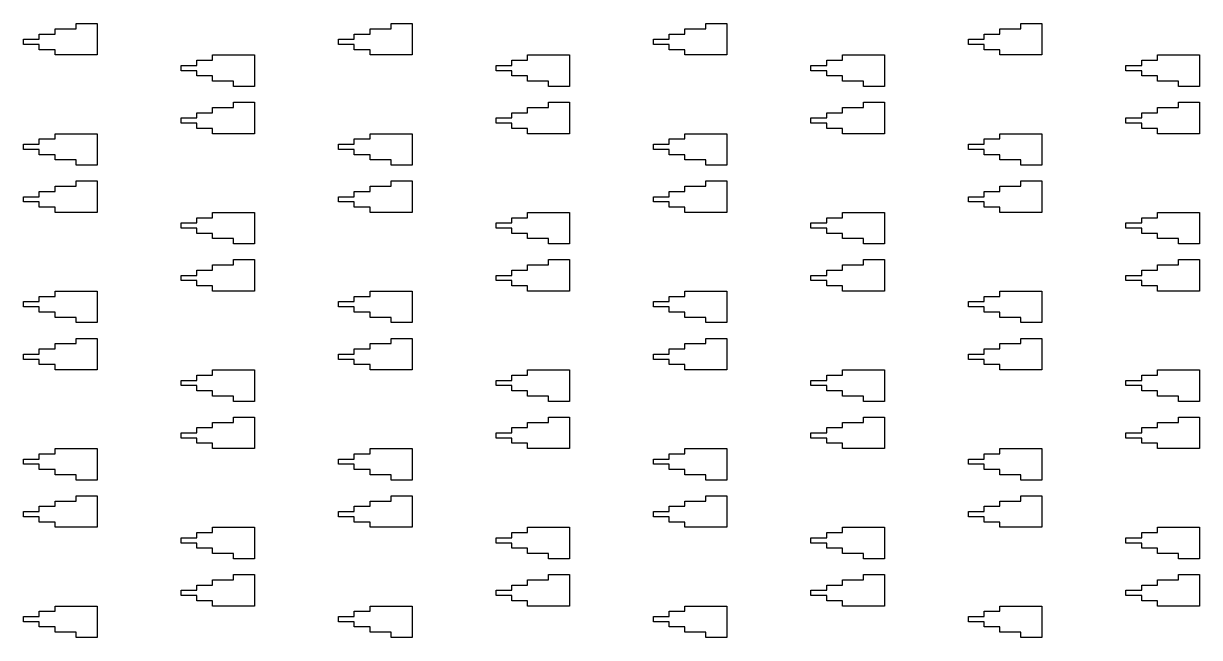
# Model space of a CAD drawing. Extents: x -38350 to 38650, y -35000 to 36000.
# Drawn here: x 70 to 294, y 35240 to 35357 of the extents above; entities that cross this region are included whole.
import ezdxf

# ---------------------------------------------------------------- set-up
doc = ezdxf.new("R2010")
doc.units = 0
doc.header["$MEASUREMENT"] = 0

msp = doc.modelspace()

# ---------------------------------------------------------------- linework, layer by layer
for p, q in [((80, 35356), (80, 35357)), ((80, 35357), (84, 35357)), ((84, 35357), (84, 35351)), ((140, 35356), (140, 35357)), ((140, 35357), (144, 35357)), ((144, 35357), (144, 35351)), ((200, 35356), (200, 35357)), ((200, 35357), (204, 35357)), ((204, 35357), (204, 35351)), ((260, 35356), (260, 35357)), ((260, 35357), (264, 35357)), ((264, 35357), (264, 35351)), ((70, 35353), (70, 35354)), ((70, 35354), (73, 35354)), ((73, 35354), (73, 35355)), ((73, 35355), (76, 35355)), ((76, 35355), (76, 35356)), ((76, 35356), (80, 35356)), ((130, 35353), (130, 35354)), ((130, 35354), (133, 35354)), ((133, 35354), (133, 35355)), ((133, 35355), (136, 35355)), ((136, 35355), (136, 35356)), ((136, 35356), (140, 35356)), ((190, 35353), (190, 35354)), ((190, 35354), (193, 35354)), ((193, 35354), (193, 35355)), ((193, 35355), (196, 35355)), ((196, 35355), (196, 35356)), ((196, 35356), (200, 35356)), ((250, 35353), (250, 35354)), ((250, 35354), (253, 35354)), ((253, 35354), (253, 35355)), ((253, 35355), (256, 35355)), ((256, 35355), (256, 35356)), ((256, 35356), (260, 35356)), ((73, 35353), (70, 35353)), ((73, 35352), (73, 35353)), ((76, 35352), (73, 35352)), ((76, 35351), (76, 35352)), ((133, 35353), (130, 35353)), ((133, 35352), (133, 35353)), ((136, 35352), (133, 35352)), ((136, 35351), (136, 35352)), ((193, 35353), (190, 35353)), ((193, 35352), (193, 35353)), ((196, 35352), (193, 35352)), ((196, 35351), (196, 35352)), ((253, 35353), (250, 35353)), ((253, 35352), (253, 35353)), ((256, 35352), (253, 35352)), ((256, 35351), (256, 35352)), ((84, 35351), (76, 35351)), ((103, 35349), (103, 35350)), ((103, 35350), (106, 35350)), ((106, 35350), (106, 35351)), ((106, 35351), (114, 35351)), ((114, 35351), (114, 35345)), ((144, 35351), (136, 35351)), ((163, 35349), (163, 35350)), ((163, 35350), (166, 35350)), ((166, 35350), (166, 35351)), ((166, 35351), (174, 35351)), ((174, 35351), (174, 35345)), ((204, 35351), (196, 35351)), ((223, 35349), (223, 35350)), ((223, 35350), (226, 35350)), ((226, 35350), (226, 35351)), ((226, 35351), (234, 35351)), ((234, 35351), (234, 35345)), ((264, 35351), (256, 35351)), ((283, 35349), (283, 35350)), ((283, 35350), (286, 35350)), ((286, 35350), (286, 35351)), ((286, 35351), (294, 35351)), ((294, 35351), (294, 35345)), ((100, 35348), (100, 35349)), ((100, 35349), (103, 35349)), ((103, 35348), (100, 35348)), ((103, 35347), (103, 35348)), ((160, 35348), (160, 35349)), ((160, 35349), (163, 35349)), ((163, 35348), (160, 35348)), ((163, 35347), (163, 35348)), ((220, 35348), (220, 35349)), ((220, 35349), (223, 35349)), ((223, 35348), (220, 35348)), ((223, 35347), (223, 35348)), ((280, 35348), (280, 35349)), ((280, 35349), (283, 35349)), ((283, 35348), (280, 35348)), ((283, 35347), (283, 35348)), ((106, 35347), (103, 35347)), ((106, 35346), (106, 35347)), ((110, 35346), (106, 35346)), ((110, 35345), (110, 35346)), ((114, 35345), (110, 35345)), ((166, 35347), (163, 35347)), ((166, 35346), (166, 35347)), ((170, 35346), (166, 35346)), ((170, 35345), (170, 35346)), ((174, 35345), (170, 35345)), ((226, 35347), (223, 35347)), ((226, 35346), (226, 35347)), ((230, 35346), (226, 35346)), ((230, 35345), (230, 35346)), ((234, 35345), (230, 35345)), ((286, 35347), (283, 35347)), ((286, 35346), (286, 35347)), ((290, 35346), (286, 35346)), ((290, 35345), (290, 35346)), ((294, 35345), (290, 35345)), ((106, 35340), (106, 35341)), ((106, 35341), (110, 35341)), ((110, 35341), (110, 35342)), ((110, 35342), (114, 35342)), ((114, 35342), (114, 35336)), ((166, 35340), (166, 35341)), ((166, 35341), (170, 35341)), ((170, 35341), (170, 35342)), ((170, 35342), (174, 35342)), ((174, 35342), (174, 35336)), ((226, 35340), (226, 35341)), ((226, 35341), (230, 35341)), ((230, 35341), (230, 35342)), ((230, 35342), (234, 35342)), ((234, 35342), (234, 35336)), ((286, 35340), (286, 35341)), ((286, 35341), (290, 35341)), ((290, 35341), (290, 35342)), ((290, 35342), (294, 35342)), ((294, 35342), (294, 35336)), ((100, 35338), (100, 35339)), ((100, 35339), (103, 35339)), ((103, 35339), (103, 35340)), ((103, 35340), (106, 35340)), ((160, 35338), (160, 35339)), ((160, 35339), (163, 35339)), ((163, 35339), (163, 35340)), ((163, 35340), (166, 35340)), ((220, 35338), (220, 35339)), ((220, 35339), (223, 35339)), ((223, 35339), (223, 35340)), ((223, 35340), (226, 35340)), ((280, 35338), (280, 35339)), ((280, 35339), (283, 35339)), ((283, 35339), (283, 35340)), ((283, 35340), (286, 35340)), ((103, 35338), (100, 35338)), ((103, 35337), (103, 35338)), ((106, 35337), (103, 35337)), ((106, 35336), (106, 35337)), ((163, 35338), (160, 35338)), ((163, 35337), (163, 35338)), ((166, 35337), (163, 35337)), ((166, 35336), (166, 35337)), ((223, 35338), (220, 35338)), ((223, 35337), (223, 35338)), ((226, 35337), (223, 35337)), ((226, 35336), (226, 35337)), ((283, 35338), (280, 35338)), ((283, 35337), (283, 35338)), ((286, 35337), (283, 35337)), ((286, 35336), (286, 35337)), ((70, 35333), (70, 35334)), ((70, 35334), (73, 35334)), ((73, 35334), (73, 35335)), ((73, 35335), (76, 35335)), ((76, 35335), (76, 35336)), ((76, 35336), (84, 35336)), ((84, 35336), (84, 35330)), ((114, 35336), (106, 35336)), ((130, 35333), (130, 35334)), ((130, 35334), (133, 35334)), ((133, 35334), (133, 35335)), ((133, 35335), (136, 35335)), ((136, 35335), (136, 35336)), ((136, 35336), (144, 35336)), ((144, 35336), (144, 35330)), ((174, 35336), (166, 35336)), ((190, 35333), (190, 35334)), ((190, 35334), (193, 35334)), ((193, 35334), (193, 35335)), ((193, 35335), (196, 35335)), ((196, 35335), (196, 35336)), ((196, 35336), (204, 35336)), ((204, 35336), (204, 35330)), ((234, 35336), (226, 35336)), ((250, 35333), (250, 35334)), ((250, 35334), (253, 35334)), ((253, 35334), (253, 35335)), ((253, 35335), (256, 35335)), ((256, 35335), (256, 35336)), ((256, 35336), (264, 35336)), ((264, 35336), (264, 35330)), ((294, 35336), (286, 35336)), ((73, 35333), (70, 35333)), ((73, 35332), (73, 35333)), ((76, 35332), (73, 35332)), ((76, 35331), (76, 35332)), ((133, 35333), (130, 35333)), ((133, 35332), (133, 35333)), ((136, 35332), (133, 35332)), ((136, 35331), (136, 35332)), ((193, 35333), (190, 35333)), ((193, 35332), (193, 35333)), ((196, 35332), (193, 35332)), ((196, 35331), (196, 35332)), ((253, 35333), (250, 35333)), ((253, 35332), (253, 35333)), ((256, 35332), (253, 35332)), ((256, 35331), (256, 35332)), ((80, 35331), (76, 35331)), ((80, 35330), (80, 35331)), ((84, 35330), (80, 35330)), ((140, 35331), (136, 35331)), ((140, 35330), (140, 35331)), ((144, 35330), (140, 35330)), ((200, 35331), (196, 35331)), ((200, 35330), (200, 35331)), ((204, 35330), (200, 35330)), ((260, 35331), (256, 35331)), ((260, 35330), (260, 35331)), ((264, 35330), (260, 35330)), ((73, 35324), (73, 35325)), ((73, 35325), (76, 35325)), ((76, 35325), (76, 35326)), ((76, 35326), (80, 35326)), ((80, 35326), (80, 35327)), ((80, 35327), (84, 35327)), ((84, 35327), (84, 35321)), ((133, 35324), (133, 35325)), ((133, 35325), (136, 35325)), ((136, 35325), (136, 35326)), ((136, 35326), (140, 35326)), ((140, 35326), (140, 35327)), ((140, 35327), (144, 35327)), ((144, 35327), (144, 35321)), ((193, 35324), (193, 35325)), ((193, 35325), (196, 35325)), ((196, 35325), (196, 35326)), ((196, 35326), (200, 35326)), ((200, 35326), (200, 35327)), ((200, 35327), (204, 35327)), ((204, 35327), (204, 35321)), ((253, 35324), (253, 35325)), ((253, 35325), (256, 35325)), ((256, 35325), (256, 35326)), ((256, 35326), (260, 35326)), ((260, 35326), (260, 35327)), ((260, 35327), (264, 35327)), ((264, 35327), (264, 35321)), ((70, 35323), (70, 35324)), ((70, 35324), (73, 35324)), ((73, 35323), (70, 35323)), ((73, 35322), (73, 35323)), ((130, 35323), (130, 35324)), ((130, 35324), (133, 35324)), ((133, 35323), (130, 35323)), ((133, 35322), (133, 35323)), ((190, 35323), (190, 35324)), ((190, 35324), (193, 35324)), ((193, 35323), (190, 35323)), ((193, 35322), (193, 35323)), ((250, 35323), (250, 35324)), ((250, 35324), (253, 35324)), ((253, 35323), (250, 35323)), ((253, 35322), (253, 35323)), ((76, 35322), (73, 35322)), ((76, 35321), (76, 35322)), ((84, 35321), (76, 35321)), ((106, 35320), (106, 35321)), ((106, 35321), (114, 35321)), ((114, 35321), (114, 35315)), ((136, 35322), (133, 35322)), ((136, 35321), (136, 35322)), ((144, 35321), (136, 35321)), ((166, 35320), (166, 35321)), ((166, 35321), (174, 35321)), ((174, 35321), (174, 35315)), ((196, 35322), (193, 35322)), ((196, 35321), (196, 35322)), ((204, 35321), (196, 35321)), ((226, 35320), (226, 35321)), ((226, 35321), (234, 35321)), ((234, 35321), (234, 35315)), ((256, 35322), (253, 35322)), ((256, 35321), (256, 35322)), ((264, 35321), (256, 35321)), ((286, 35320), (286, 35321)), ((286, 35321), (294, 35321)), ((294, 35321), (294, 35315)), ((100, 35318), (100, 35319)), ((100, 35319), (103, 35319)), ((103, 35319), (103, 35320)), ((103, 35320), (106, 35320)), ((160, 35318), (160, 35319)), ((160, 35319), (163, 35319)), ((163, 35319), (163, 35320)), ((163, 35320), (166, 35320)), ((220, 35318), (220, 35319)), ((220, 35319), (223, 35319)), ((223, 35319), (223, 35320)), ((223, 35320), (226, 35320)), ((280, 35318), (280, 35319)), ((280, 35319), (283, 35319)), ((283, 35319), (283, 35320)), ((283, 35320), (286, 35320)), ((103, 35318), (100, 35318)), ((103, 35317), (103, 35318)), ((106, 35317), (103, 35317)), ((106, 35316), (106, 35317)), ((110, 35316), (106, 35316)), ((110, 35315), (110, 35316)), ((163, 35318), (160, 35318)), ((163, 35317), (163, 35318)), ((166, 35317), (163, 35317)), ((166, 35316), (166, 35317)), ((170, 35316), (166, 35316)), ((170, 35315), (170, 35316)), ((223, 35318), (220, 35318)), ((223, 35317), (223, 35318)), ((226, 35317), (223, 35317)), ((226, 35316), (226, 35317)), ((230, 35316), (226, 35316)), ((230, 35315), (230, 35316)), ((283, 35318), (280, 35318)), ((283, 35317), (283, 35318)), ((286, 35317), (283, 35317)), ((286, 35316), (286, 35317)), ((290, 35316), (286, 35316)), ((290, 35315), (290, 35316)), ((114, 35315), (110, 35315)), ((174, 35315), (170, 35315)), ((234, 35315), (230, 35315)), ((294, 35315), (290, 35315)), ((110, 35311), (110, 35312)), ((110, 35312), (114, 35312)), ((114, 35312), (114, 35306)), ((170, 35311), (170, 35312)), ((170, 35312), (174, 35312)), ((174, 35312), (174, 35306)), ((230, 35311), (230, 35312)), ((230, 35312), (234, 35312)), ((234, 35312), (234, 35306)), ((290, 35311), (290, 35312)), ((290, 35312), (294, 35312)), ((294, 35312), (294, 35306)), ((103, 35309), (103, 35310)), ((103, 35310), (106, 35310)), ((106, 35310), (106, 35311)), ((106, 35311), (110, 35311)), ((163, 35309), (163, 35310)), ((163, 35310), (166, 35310)), ((166, 35310), (166, 35311)), ((166, 35311), (170, 35311)), ((223, 35309), (223, 35310)), ((223, 35310), (226, 35310)), ((226, 35310), (226, 35311)), ((226, 35311), (230, 35311)), ((283, 35309), (283, 35310)), ((283, 35310), (286, 35310)), ((286, 35310), (286, 35311)), ((286, 35311), (290, 35311)), ((100, 35308), (100, 35309)), ((100, 35309), (103, 35309)), ((103, 35308), (100, 35308)), ((103, 35307), (103, 35308)), ((106, 35307), (103, 35307)), ((106, 35306), (106, 35307)), ((160, 35308), (160, 35309)), ((160, 35309), (163, 35309)), ((163, 35308), (160, 35308)), ((163, 35307), (163, 35308)), ((166, 35307), (163, 35307)), ((166, 35306), (166, 35307)), ((220, 35308), (220, 35309)), ((220, 35309), (223, 35309)), ((223, 35308), (220, 35308)), ((223, 35307), (223, 35308)), ((226, 35307), (223, 35307)), ((226, 35306), (226, 35307)), ((280, 35308), (280, 35309)), ((280, 35309), (283, 35309)), ((283, 35308), (280, 35308)), ((283, 35307), (283, 35308)), ((286, 35307), (283, 35307)), ((286, 35306), (286, 35307)), ((73, 35304), (73, 35305)), ((73, 35305), (76, 35305)), ((76, 35305), (76, 35306)), ((76, 35306), (84, 35306)), ((84, 35306), (84, 35300)), ((114, 35306), (106, 35306)), ((133, 35304), (133, 35305)), ((133, 35305), (136, 35305)), ((136, 35305), (136, 35306)), ((136, 35306), (144, 35306)), ((144, 35306), (144, 35300)), ((174, 35306), (166, 35306)), ((193, 35304), (193, 35305)), ((193, 35305), (196, 35305)), ((196, 35305), (196, 35306)), ((196, 35306), (204, 35306)), ((204, 35306), (204, 35300)), ((234, 35306), (226, 35306)), ((253, 35304), (253, 35305)), ((253, 35305), (256, 35305)), ((256, 35305), (256, 35306)), ((256, 35306), (264, 35306)), ((264, 35306), (264, 35300)), ((294, 35306), (286, 35306)), ((70, 35303), (70, 35304)), ((70, 35304), (73, 35304)), ((73, 35303), (70, 35303)), ((73, 35302), (73, 35303)), ((130, 35303), (130, 35304)), ((130, 35304), (133, 35304)), ((133, 35303), (130, 35303)), ((133, 35302), (133, 35303)), ((190, 35303), (190, 35304)), ((190, 35304), (193, 35304)), ((193, 35303), (190, 35303)), ((193, 35302), (193, 35303)), ((250, 35303), (250, 35304)), ((250, 35304), (253, 35304)), ((253, 35303), (250, 35303)), ((253, 35302), (253, 35303)), ((76, 35302), (73, 35302)), ((76, 35301), (76, 35302)), ((80, 35301), (76, 35301)), ((80, 35300), (80, 35301)), ((136, 35302), (133, 35302)), ((136, 35301), (136, 35302)), ((140, 35301), (136, 35301)), ((140, 35300), (140, 35301)), ((196, 35302), (193, 35302)), ((196, 35301), (196, 35302)), ((200, 35301), (196, 35301)), ((200, 35300), (200, 35301)), ((256, 35302), (253, 35302)), ((256, 35301), (256, 35302)), ((260, 35301), (256, 35301)), ((260, 35300), (260, 35301)), ((84, 35300), (80, 35300)), ((144, 35300), (140, 35300)), ((204, 35300), (200, 35300)), ((264, 35300), (260, 35300)), ((76, 35295), (76, 35296)), ((76, 35296), (80, 35296)), ((80, 35296), (80, 35297)), ((80, 35297), (84, 35297)), ((84, 35297), (84, 35291)), ((136, 35295), (136, 35296)), ((136, 35296), (140, 35296)), ((140, 35296), (140, 35297)), ((140, 35297), (144, 35297)), ((144, 35297), (144, 35291)), ((196, 35295), (196, 35296)), ((196, 35296), (200, 35296)), ((200, 35296), (200, 35297)), ((200, 35297), (204, 35297)), ((204, 35297), (204, 35291)), ((256, 35295), (256, 35296)), ((256, 35296), (260, 35296)), ((260, 35296), (260, 35297)), ((260, 35297), (264, 35297)), ((264, 35297), (264, 35291)), ((70, 35293), (70, 35294)), ((70, 35294), (73, 35294)), ((73, 35294), (73, 35295)), ((73, 35295), (76, 35295)), ((130, 35293), (130, 35294)), ((130, 35294), (133, 35294)), ((133, 35294), (133, 35295)), ((133, 35295), (136, 35295)), ((190, 35293), (190, 35294)), ((190, 35294), (193, 35294)), ((193, 35294), (193, 35295)), ((193, 35295), (196, 35295)), ((250, 35293), (250, 35294)), ((250, 35294), (253, 35294)), ((253, 35294), (253, 35295)), ((253, 35295), (256, 35295)), ((73, 35293), (70, 35293)), ((73, 35292), (73, 35293)), ((76, 35292), (73, 35292)), ((76, 35291), (76, 35292)), ((133, 35293), (130, 35293)), ((133, 35292), (133, 35293)), ((136, 35292), (133, 35292)), ((136, 35291), (136, 35292)), ((193, 35293), (190, 35293)), ((193, 35292), (193, 35293)), ((196, 35292), (193, 35292)), ((196, 35291), (196, 35292)), ((253, 35293), (250, 35293)), ((253, 35292), (253, 35293)), ((256, 35292), (253, 35292)), ((256, 35291), (256, 35292)), ((84, 35291), (76, 35291)), ((100, 35288), (100, 35289)), ((100, 35289), (103, 35289)), ((103, 35289), (103, 35290)), ((103, 35290), (106, 35290)), ((106, 35290), (106, 35291)), ((106, 35291), (114, 35291)), ((114, 35291), (114, 35285)), ((144, 35291), (136, 35291)), ((160, 35288), (160, 35289)), ((160, 35289), (163, 35289)), ((163, 35289), (163, 35290)), ((163, 35290), (166, 35290)), ((166, 35290), (166, 35291)), ((166, 35291), (174, 35291)), ((174, 35291), (174, 35285)), ((204, 35291), (196, 35291)), ((220, 35288), (220, 35289)), ((220, 35289), (223, 35289)), ((223, 35289), (223, 35290)), ((223, 35290), (226, 35290)), ((226, 35290), (226, 35291)), ((226, 35291), (234, 35291)), ((234, 35291), (234, 35285)), ((264, 35291), (256, 35291)), ((280, 35288), (280, 35289)), ((280, 35289), (283, 35289)), ((283, 35289), (283, 35290)), ((283, 35290), (286, 35290)), ((286, 35290), (286, 35291)), ((286, 35291), (294, 35291)), ((294, 35291), (294, 35285)), ((103, 35288), (100, 35288)), ((103, 35287), (103, 35288)), ((106, 35287), (103, 35287)), ((106, 35286), (106, 35287)), ((163, 35288), (160, 35288)), ((163, 35287), (163, 35288)), ((166, 35287), (163, 35287)), ((166, 35286), (166, 35287)), ((223, 35288), (220, 35288)), ((223, 35287), (223, 35288)), ((226, 35287), (223, 35287)), ((226, 35286), (226, 35287)), ((283, 35288), (280, 35288)), ((283, 35287), (283, 35288)), ((286, 35287), (283, 35287)), ((286, 35286), (286, 35287)), ((110, 35286), (106, 35286)), ((110, 35285), (110, 35286)), ((114, 35285), (110, 35285)), ((170, 35286), (166, 35286)), ((170, 35285), (170, 35286)), ((174, 35285), (170, 35285)), ((230, 35286), (226, 35286)), ((230, 35285), (230, 35286)), ((234, 35285), (230, 35285)), ((290, 35286), (286, 35286)), ((290, 35285), (290, 35286)), ((294, 35285), (290, 35285)), ((106, 35280), (106, 35281)), ((106, 35281), (110, 35281)), ((110, 35281), (110, 35282)), ((110, 35282), (114, 35282)), ((114, 35282), (114, 35276)), ((166, 35280), (166, 35281)), ((166, 35281), (170, 35281)), ((170, 35281), (170, 35282)), ((170, 35282), (174, 35282)), ((174, 35282), (174, 35276)), ((226, 35280), (226, 35281)), ((226, 35281), (230, 35281)), ((230, 35281), (230, 35282)), ((230, 35282), (234, 35282)), ((234, 35282), (234, 35276)), ((286, 35280), (286, 35281)), ((286, 35281), (290, 35281)), ((290, 35281), (290, 35282)), ((290, 35282), (294, 35282)), ((294, 35282), (294, 35276)), ((100, 35278), (100, 35279)), ((100, 35279), (103, 35279)), ((103, 35278), (100, 35278)), ((103, 35279), (103, 35280)), ((103, 35280), (106, 35280)), ((103, 35277), (103, 35278)), ((160, 35278), (160, 35279)), ((160, 35279), (163, 35279)), ((163, 35278), (160, 35278)), ((163, 35279), (163, 35280)), ((163, 35280), (166, 35280)), ((163, 35277), (163, 35278)), ((220, 35278), (220, 35279)), ((220, 35279), (223, 35279)), ((223, 35278), (220, 35278)), ((223, 35279), (223, 35280)), ((223, 35280), (226, 35280)), ((223, 35277), (223, 35278)), ((280, 35278), (280, 35279)), ((280, 35279), (283, 35279)), ((283, 35278), (280, 35278)), ((283, 35279), (283, 35280)), ((283, 35280), (286, 35280)), ((283, 35277), (283, 35278)), ((76, 35275), (76, 35276)), ((76, 35276), (84, 35276)), ((84, 35276), (84, 35270)), ((106, 35277), (103, 35277)), ((106, 35276), (106, 35277)), ((114, 35276), (106, 35276)), ((136, 35275), (136, 35276)), ((136, 35276), (144, 35276)), ((144, 35276), (144, 35270)), ((166, 35277), (163, 35277)), ((166, 35276), (166, 35277)), ((174, 35276), (166, 35276)), ((196, 35275), (196, 35276)), ((196, 35276), (204, 35276)), ((204, 35276), (204, 35270)), ((226, 35277), (223, 35277)), ((226, 35276), (226, 35277)), ((234, 35276), (226, 35276)), ((256, 35275), (256, 35276)), ((256, 35276), (264, 35276)), ((264, 35276), (264, 35270)), ((286, 35277), (283, 35277)), ((286, 35276), (286, 35277)), ((294, 35276), (286, 35276)), ((70, 35273), (70, 35274)), ((70, 35274), (73, 35274)), ((73, 35274), (73, 35275)), ((73, 35275), (76, 35275)), ((130, 35273), (130, 35274)), ((130, 35274), (133, 35274)), ((133, 35274), (133, 35275)), ((133, 35275), (136, 35275)), ((190, 35273), (190, 35274)), ((190, 35274), (193, 35274)), ((193, 35274), (193, 35275)), ((193, 35275), (196, 35275)), ((250, 35273), (250, 35274)), ((250, 35274), (253, 35274)), ((253, 35274), (253, 35275)), ((253, 35275), (256, 35275)), ((73, 35273), (70, 35273)), ((73, 35272), (73, 35273)), ((76, 35272), (73, 35272)), ((76, 35271), (76, 35272)), ((133, 35273), (130, 35273)), ((133, 35272), (133, 35273)), ((136, 35272), (133, 35272)), ((136, 35271), (136, 35272)), ((193, 35273), (190, 35273)), ((193, 35272), (193, 35273)), ((196, 35272), (193, 35272)), ((196, 35271), (196, 35272)), ((253, 35273), (250, 35273)), ((253, 35272), (253, 35273)), ((256, 35272), (253, 35272)), ((256, 35271), (256, 35272)), ((80, 35271), (76, 35271)), ((80, 35270), (80, 35271)), ((84, 35270), (80, 35270)), ((140, 35271), (136, 35271)), ((140, 35270), (140, 35271)), ((144, 35270), (140, 35270)), ((200, 35271), (196, 35271)), ((200, 35270), (200, 35271)), ((204, 35270), (200, 35270)), ((260, 35271), (256, 35271)), ((260, 35270), (260, 35271)), ((264, 35270), (260, 35270)), ((80, 35266), (80, 35267)), ((80, 35267), (84, 35267)), ((84, 35267), (84, 35261)), ((140, 35266), (140, 35267)), ((140, 35267), (144, 35267)), ((144, 35267), (144, 35261)), ((200, 35266), (200, 35267)), ((200, 35267), (204, 35267)), ((204, 35267), (204, 35261)), ((260, 35266), (260, 35267)), ((260, 35267), (264, 35267)), ((264, 35267), (264, 35261)), ((73, 35264), (73, 35265)), ((73, 35265), (76, 35265)), ((76, 35265), (76, 35266)), ((76, 35266), (80, 35266)), ((133, 35264), (133, 35265)), ((133, 35265), (136, 35265)), ((136, 35265), (136, 35266)), ((136, 35266), (140, 35266)), ((193, 35264), (193, 35265)), ((193, 35265), (196, 35265)), ((196, 35265), (196, 35266)), ((196, 35266), (200, 35266)), ((253, 35264), (253, 35265)), ((253, 35265), (256, 35265)), ((256, 35265), (256, 35266)), ((256, 35266), (260, 35266)), ((70, 35263), (70, 35264)), ((70, 35264), (73, 35264)), ((73, 35263), (70, 35263)), ((73, 35262), (73, 35263)), ((130, 35263), (130, 35264)), ((130, 35264), (133, 35264)), ((133, 35263), (130, 35263)), ((133, 35262), (133, 35263)), ((190, 35263), (190, 35264)), ((190, 35264), (193, 35264)), ((193, 35263), (190, 35263)), ((193, 35262), (193, 35263)), ((250, 35263), (250, 35264)), ((250, 35264), (253, 35264)), ((253, 35263), (250, 35263)), ((253, 35262), (253, 35263)), ((76, 35262), (73, 35262)), ((76, 35261), (76, 35262)), ((84, 35261), (76, 35261)), ((103, 35259), (103, 35260)), ((103, 35260), (106, 35260)), ((106, 35260), (106, 35261)), ((106, 35261), (114, 35261)), ((114, 35261), (114, 35255)), ((136, 35262), (133, 35262)), ((136, 35261), (136, 35262)), ((144, 35261), (136, 35261)), ((163, 35259), (163, 35260)), ((163, 35260), (166, 35260)), ((166, 35260), (166, 35261)), ((166, 35261), (174, 35261)), ((174, 35261), (174, 35255)), ((196, 35262), (193, 35262)), ((196, 35261), (196, 35262)), ((204, 35261), (196, 35261)), ((223, 35259), (223, 35260)), ((223, 35260), (226, 35260)), ((226, 35260), (226, 35261)), ((226, 35261), (234, 35261)), ((234, 35261), (234, 35255)), ((256, 35262), (253, 35262)), ((256, 35261), (256, 35262)), ((264, 35261), (256, 35261)), ((283, 35259), (283, 35260)), ((283, 35260), (286, 35260)), ((286, 35260), (286, 35261)), ((286, 35261), (294, 35261)), ((294, 35261), (294, 35255)), ((100, 35258), (100, 35259)), ((100, 35259), (103, 35259)), ((103, 35258), (100, 35258)), ((103, 35257), (103, 35258)), ((160, 35258), (160, 35259)), ((160, 35259), (163, 35259)), ((163, 35258), (160, 35258)), ((163, 35257), (163, 35258)), ((220, 35258), (220, 35259)), ((220, 35259), (223, 35259)), ((223, 35258), (220, 35258)), ((223, 35257), (223, 35258)), ((280, 35258), (280, 35259)), ((280, 35259), (283, 35259)), ((283, 35258), (280, 35258)), ((283, 35257), (283, 35258)), ((106, 35257), (103, 35257)), ((106, 35256), (106, 35257)), ((110, 35256), (106, 35256)), ((110, 35255), (110, 35256)), ((166, 35257), (163, 35257)), ((166, 35256), (166, 35257)), ((170, 35256), (166, 35256)), ((170, 35255), (170, 35256)), ((226, 35257), (223, 35257)), ((226, 35256), (226, 35257)), ((230, 35256), (226, 35256)), ((230, 35255), (230, 35256)), ((286, 35257), (283, 35257)), ((286, 35256), (286, 35257)), ((290, 35256), (286, 35256)), ((290, 35255), (290, 35256)), ((114, 35255), (110, 35255)), ((174, 35255), (170, 35255)), ((234, 35255), (230, 35255)), ((294, 35255), (290, 35255)), ((106, 35250), (106, 35251)), ((106, 35251), (110, 35251)), ((110, 35251), (110, 35252)), ((110, 35252), (114, 35252)), ((114, 35252), (114, 35246)), ((166, 35250), (166, 35251)), ((166, 35251), (170, 35251)), ((170, 35251), (170, 35252)), ((170, 35252), (174, 35252)), ((174, 35252), (174, 35246)), ((226, 35250), (226, 35251)), ((226, 35251), (230, 35251)), ((230, 35251), (230, 35252)), ((230, 35252), (234, 35252)), ((234, 35252), (234, 35246)), ((286, 35250), (286, 35251)), ((286, 35251), (290, 35251)), ((290, 35251), (290, 35252)), ((290, 35252), (294, 35252)), ((294, 35252), (294, 35246)), ((100, 35248), (100, 35249)), ((100, 35249), (103, 35249)), ((103, 35249), (103, 35250)), ((103, 35250), (106, 35250)), ((160, 35248), (160, 35249)), ((160, 35249), (163, 35249)), ((163, 35249), (163, 35250)), ((163, 35250), (166, 35250)), ((220, 35248), (220, 35249)), ((220, 35249), (223, 35249)), ((223, 35249), (223, 35250)), ((223, 35250), (226, 35250)), ((280, 35248), (280, 35249)), ((280, 35249), (283, 35249)), ((283, 35249), (283, 35250)), ((283, 35250), (286, 35250)), ((103, 35248), (100, 35248)), ((103, 35247), (103, 35248)), ((106, 35247), (103, 35247)), ((106, 35246), (106, 35247)), ((163, 35248), (160, 35248)), ((163, 35247), (163, 35248)), ((166, 35247), (163, 35247)), ((166, 35246), (166, 35247)), ((223, 35248), (220, 35248)), ((223, 35247), (223, 35248)), ((226, 35247), (223, 35247)), ((226, 35246), (226, 35247)), ((283, 35248), (280, 35248)), ((283, 35247), (283, 35248)), ((286, 35247), (283, 35247)), ((286, 35246), (286, 35247)), ((73, 35244), (73, 35245)), ((73, 35245), (76, 35245)), ((76, 35245), (76, 35246)), ((76, 35246), (84, 35246)), ((84, 35246), (84, 35240)), ((114, 35246), (106, 35246)), ((133, 35244), (133, 35245)), ((133, 35245), (136, 35245)), ((136, 35245), (136, 35246)), ((136, 35246), (144, 35246)), ((144, 35246), (144, 35240)), ((174, 35246), (166, 35246)), ((193, 35244), (193, 35245)), ((193, 35245), (196, 35245)), ((196, 35245), (196, 35246)), ((196, 35246), (204, 35246)), ((204, 35246), (204, 35240)), ((234, 35246), (226, 35246)), ((253, 35244), (253, 35245)), ((253, 35245), (256, 35245)), ((256, 35245), (256, 35246)), ((256, 35246), (264, 35246)), ((264, 35246), (264, 35240)), ((294, 35246), (286, 35246)), ((70, 35243), (70, 35244)), ((70, 35244), (73, 35244)), ((73, 35243), (70, 35243)), ((73, 35242), (73, 35243)), ((76, 35242), (73, 35242)), ((76, 35241), (76, 35242)), ((130, 35243), (130, 35244)), ((130, 35244), (133, 35244)), ((133, 35243), (130, 35243)), ((133, 35242), (133, 35243)), ((136, 35242), (133, 35242)), ((136, 35241), (136, 35242)), ((190, 35243), (190, 35244)), ((190, 35244), (193, 35244)), ((193, 35243), (190, 35243)), ((193, 35242), (193, 35243)), ((196, 35242), (193, 35242)), ((196, 35241), (196, 35242)), ((250, 35243), (250, 35244)), ((250, 35244), (253, 35244)), ((253, 35243), (250, 35243)), ((253, 35242), (253, 35243)), ((256, 35242), (253, 35242)), ((256, 35241), (256, 35242)), ((80, 35241), (76, 35241)), ((80, 35240), (80, 35241)), ((84, 35240), (80, 35240)), ((140, 35241), (136, 35241)), ((140, 35240), (140, 35241)), ((144, 35240), (140, 35240)), ((200, 35241), (196, 35241)), ((200, 35240), (200, 35241)), ((204, 35240), (200, 35240)), ((260, 35241), (256, 35241)), ((260, 35240), (260, 35241)), ((264, 35240), (260, 35240))]:
    msp.add_line(p, q)

doc.saveas('drawing.dxf')
